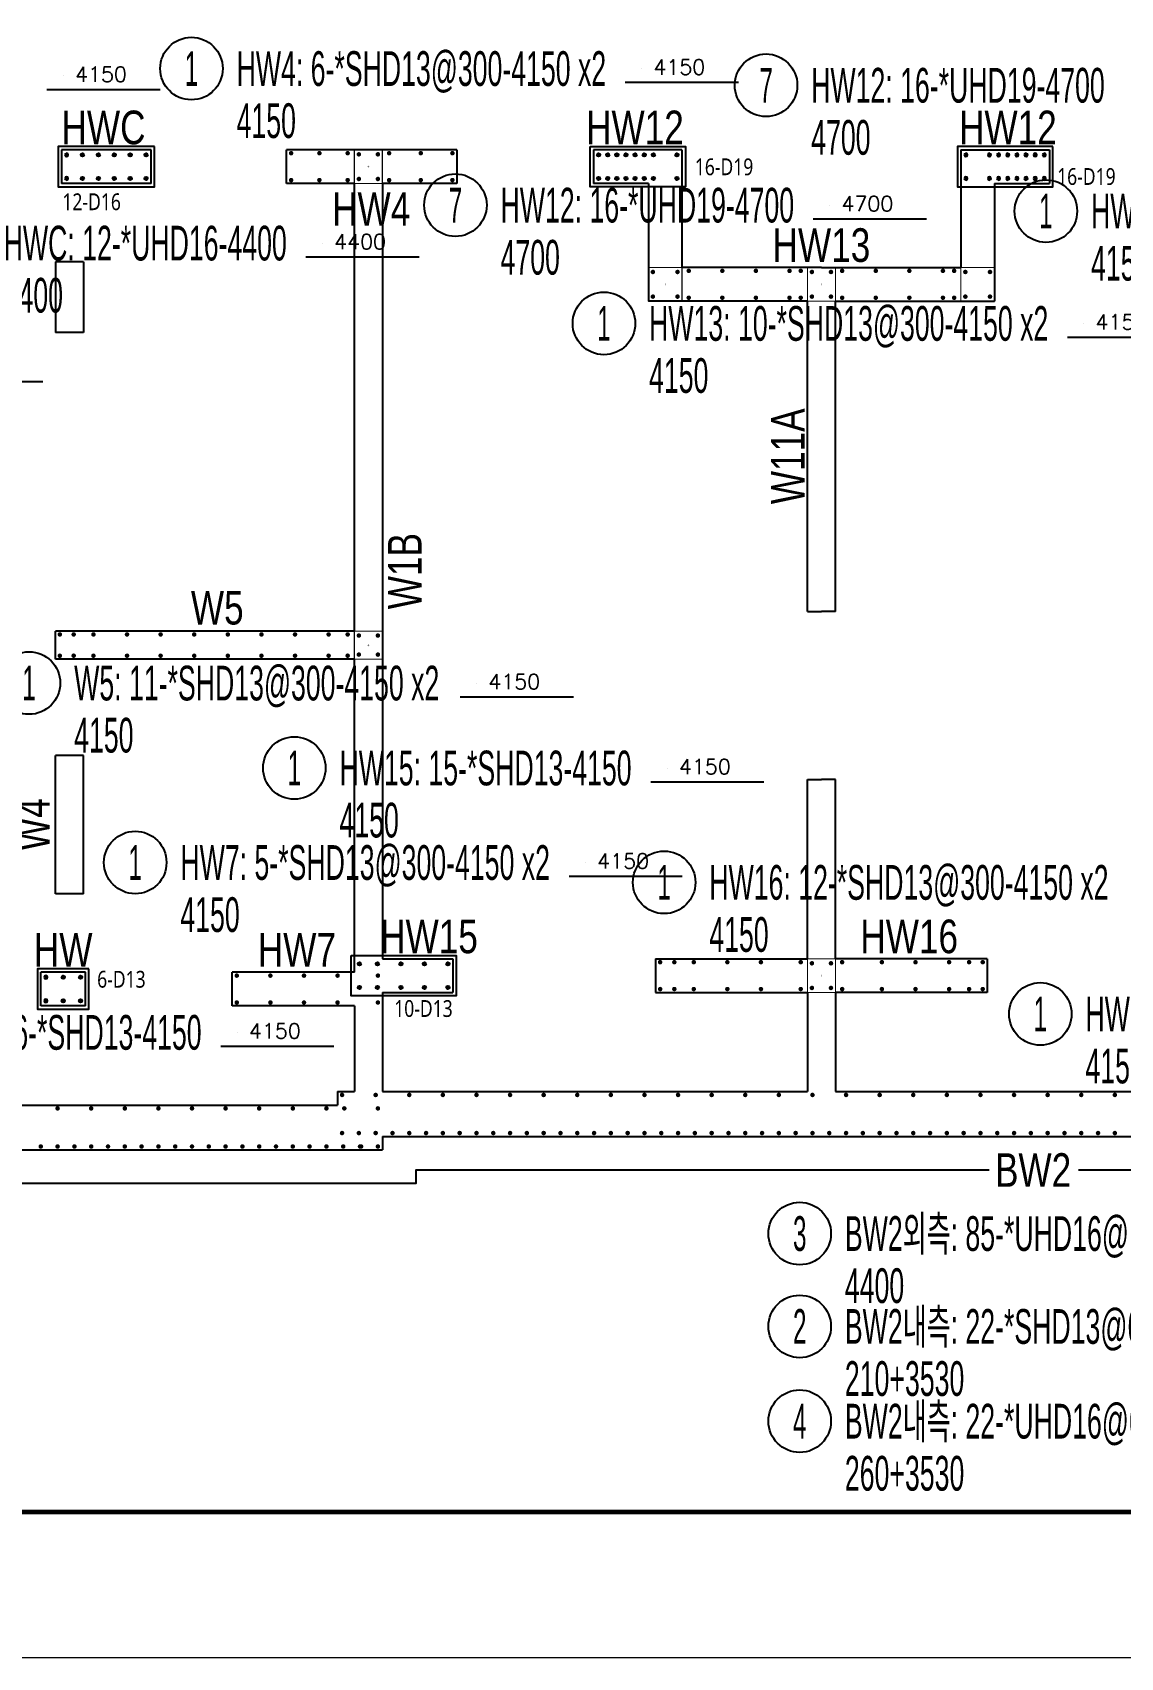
# Model space of a CAD drawing. Header units: millimetres. Extents: x 317501 to 2277231, y -321722 to 1186893.
# Drawn here: x 431813 to 441528, y -246808 to -232305 of the extents above; entities that cross this region are included whole.
import ezdxf
from ezdxf.enums import TextEntityAlignment as Align

# ---------------------------------------------------------------- set-up
doc = ezdxf.new("R2010")
doc.units = ezdxf.units.MM
doc.header["$LTSCALE"] = 57
for name, color, linetype in [('BARR', 1, 'Continuous'), ('DIM', 7, 'Continuous'), ('LEADER', 7, 'Continuous'), ('RP_TAG', 7, 'Continuous'), ('TEXT-배근', 3, 'Continuous'), ('XREBAR', 1, 'Continuous'), ('XTAG', 7, 'Continuous')]:
    doc.layers.add(name, color=color, linetype=linetype)
doc.layers.add('벽부호', color=3, linetype='Continuous', lineweight=0)
doc.styles.add('RPWK1', font='arial.ttf', dxfattribs={"bigfont": 'whgtxt.shx'})
doc.styles.add('RPWK2', font='romans.shx', dxfattribs={"bigfont": 'whgtxt.shx'})
doc.styles.add('돋음', font='Dotum.ttf')
doc.styles.add('맑은고딕', font='malgun.ttf')

# ---------------------------------------------------------------- blocks, each defined once
blk = doc.blocks.new('dhs_sheet2e')
at = {"color": 7}
blk.add_lwpolyline([(84000, 0), (84000, 59329.4), (0, 59329.4), (0, 0)], close=True, dxfattribs=at)
at = {"color": 30, "const_width": 64.9}
blk.add_lwpolyline([(81003.6, 57331.7), (2996.4, 57331.7), (2996.4, 1997.6), (81003.6, 1997.6)], close=True, dxfattribs=at)
blk = doc.blocks.new('ASGARAE')
at = {"color": 255, "xscale": 0.75, "yscale": 0.75, "zscale": 0.75}
blk.add_blockref('dhs_sheet2e', (0, -44497), dxfattribs=at)
blk = doc.blocks.new('BAR')
at = {"layer": 'BARR'}
h = blk.add_hatch(color=256, dxfattribs=at)
edge = h.paths.add_edge_path()
edge.add_arc((0, 0), 15, 0, 360)
blk.add_circle((0, 0), 15, dxfattribs=at)
blk = doc.blocks.new('XDFHSDHSTHS')
at = {"layer": 'DIM', "color": 5}
for p, q in [((-19170, -9900), (-19170, -10200)), ((-18370, -9900), (-19170, -9900)), ((-18370, -10200), (-18370, -9900)), ((-17160, -10200), (-17160, -9900)), ((-16405, -9900), (-17160, -9900)), ((-15640, -9900), (-16405, -9900)), ((-15640, -9900), (-15640, -10200)), ((-13630, -9900), (-14420, -9900)), ((-14420, -9900), (-14420, -10200)), ((-13630, -9900), (-13630, -10950)), ((-11140, -9900), (-10350, -9900)), ((-11140, -9900), (-11140, -10950)), ((-10350, -9900), (-10350, -10200)), ((-18370, -10200), (-19170, -10200)), ((-16555, -10200), (-17160, -10200)), ((-16555, -14195), (-16555, -10200)), ((-16305, -10200), (-16305, -17120)), ((-15640, -10200), (-16305, -10200)), ((-13930, -10200), (-14420, -10200)), ((-13930, -10200), (-13930, -11250)), ((-10840, -10200), (-10350, -10200)), ((-10840, -10200), (-10840, -11250)), ((-19225, -10900), (-19225, -11530)), ((-18975, -10900), (-19225, -10900)), ((-18975, -10900), (-18975, -11530)), ((-12385, -10950), (-13630, -10950)), ((-12385, -10950), (-11140, -10950)), ((-12510, -11250), (-13930, -11250)), ((-12510, -14020), (-12510, -11250)), ((-12260, -14020), (-12260, -11250)), ((-12260, -11250), (-10840, -11250)), ((-18975, -11530), (-19225, -11530)), ((-12510, -14020), (-12385, -14020)), ((-12260, -14020), (-12385, -14020)), ((-16555, -14195), (-19225, -14195)), ((-19225, -14445), (-19225, -14195)), ((-16555, -14445), (-19225, -14445)), ((-16555, -17240), (-16555, -14445)), ((-19225, -16540), (-19225, -15305)), ((-18975, -15305), (-19225, -15305)), ((-18975, -16540), (-18975, -15305)), ((-12510, -17120), (-12510, -15520)), ((-12510, -15520), (-12385, -15520)), ((-12260, -15520), (-12385, -15520)), ((-12260, -17120), (-12260, -15520)), ((-18975, -16540), (-19225, -16540)), ((-18955, -17240), (-19355, -17240)), ((-19355, -17540), (-19355, -17240)), ((-18955, -17540), (-18955, -17240)), ((-17645, -17540), (-17645, -17240)), ((-16555, -17240), (-17645, -17240)), ((-16305, -17120), (-15675, -17120)), ((-15675, -17120), (-15675, -17420)), ((-13865, -17120), (-12510, -17120)), ((-13865, -17120), (-13865, -17420)), ((-10905, -17120), (-12260, -17120)), ((-10905, -17120), (-10905, -17420)), ((-18955, -17540), (-19355, -17540)), ((-16555, -17540), (-17645, -17540)), ((-16555, -17540), (-16555, -18305)), ((-16305, -17420), (-16305, -18305)), ((-16305, -17420), (-15675, -17420)), ((-13865, -17420), (-12510, -17420)), ((-12510, -17420), (-12510, -18305)), ((-10905, -17420), (-12260, -17420)), ((-12260, -17420), (-12260, -18305)), ((-16705, -18305), (-16705, -18425)), ((-16705, -18305), (-16555, -18305)), ((-16305, -18305), (-12510, -18305)), ((-12260, -18305), (-8490, -18305)), ((-22320, -18425), (-16705, -18425)), ((-16305, -18705), (-16305, -18825)), ((-16305, -18705), (-4685, -18705)), ((-28845, -18825), (-16305, -18825))]:
    blk.add_line(p, q, dxfattribs=at)
blk = doc.blocks.new('*U1497', base_point=(440583.7154, -233899.4504))
at = {"layer": 'RP_TAG', "color": 0, "linetype": 'Continuous', "ltscale": 100}
blk.add_circle((440861.7154, -233899.4504), 279, dxfattribs=at)
at = {"layer": 'RP_TAG', "color": 0, "linetype": 'Continuous', "ltscale": 100, "style": 'RPWK1', "width": 0.5}
blk.add_text('1', height=310, dxfattribs=at).set_placement((440861.7154, -233899.4504), align=Align.MIDDLE_CENTER)
at = {"layer": 'RP_TAG', "color": 0, "linetype": 'Continuous', "ltscale": 100, "style": 'RPWK1', "width": 0.55}
for s, p in [('HW14: 6-*SHD13@300-4150 x2', (441264.7154, -233899.4504)), ('4150', (441264.7154, -234364.4504))]:
    blk.add_text(s, height=310, dxfattribs=at).set_placement(p, align=Align.MIDDLE_LEFT)
blk = doc.blocks.new('*U1503', base_point=(436637.4912, -234901.6183))
at = {"layer": 'RP_TAG', "color": 0, "linetype": 'Continuous', "ltscale": 100}
blk.add_circle((436915.4912, -234901.6183), 279, dxfattribs=at)
at = {"layer": 'RP_TAG', "color": 0, "linetype": 'Continuous', "ltscale": 100, "style": 'RPWK1', "width": 0.5}
blk.add_text('1', height=310, dxfattribs=at).set_placement((436915.4912, -234901.6183), align=Align.MIDDLE_CENTER)
at = {"layer": 'RP_TAG', "color": 0, "linetype": 'Continuous', "ltscale": 100, "style": 'RPWK1', "width": 0.55}
for s, p in [('HW13: 10-*SHD13@300-4150 x2', (437318.4912, -234901.6183)), ('4150', (437318.4912, -235366.6183))]:
    blk.add_text(s, height=310, dxfattribs=at).set_placement(p, align=Align.MIDDLE_LEFT)
blk = doc.blocks.new('*U1504', base_point=(432452.6617, -239712.8528))
at = {"layer": 'RP_TAG', "color": 0, "linetype": 'Continuous', "ltscale": 100}
blk.add_circle((432730.6617, -239712.8528), 279, dxfattribs=at)
at = {"layer": 'RP_TAG', "color": 0, "linetype": 'Continuous', "ltscale": 100, "style": 'RPWK1', "width": 0.5}
blk.add_text('1', height=310, dxfattribs=at).set_placement((432730.6617, -239712.8528), align=Align.MIDDLE_CENTER)
at = {"layer": 'RP_TAG', "color": 0, "linetype": 'Continuous', "ltscale": 100, "style": 'RPWK1', "width": 0.55}
for s, p in [('HW7: 5-*SHD13@300-4150 x2', (433133.6617, -239712.8528)), ('4150', (433133.6617, -240177.8528))]:
    blk.add_text(s, height=310, dxfattribs=at).set_placement(p, align=Align.MIDDLE_LEFT)
blk = doc.blocks.new('*U1505', base_point=(432954.6523, -232626.9776))
at = {"layer": 'RP_TAG', "color": 0, "linetype": 'Continuous', "ltscale": 100}
blk.add_circle((433232.6523, -232626.9776), 279, dxfattribs=at)
at = {"layer": 'RP_TAG', "color": 0, "linetype": 'Continuous', "ltscale": 100, "style": 'RPWK1', "width": 0.5}
blk.add_text('1', height=310, dxfattribs=at).set_placement((433232.6523, -232626.9776), align=Align.MIDDLE_CENTER)
at = {"layer": 'RP_TAG', "color": 0, "linetype": 'Continuous', "ltscale": 100, "style": 'RPWK1', "width": 0.55}
for s, p in [('HW4: 6-*SHD13@300-4150 x2', (433635.6523, -232626.9776)), ('4150', (433635.6523, -233091.9776))]:
    blk.add_text(s, height=310, dxfattribs=at).set_placement(p, align=Align.MIDDLE_LEFT)
blk = doc.blocks.new('*U1506', base_point=(433873.4755, -238869.4627))
at = {"layer": 'RP_TAG', "color": 0, "linetype": 'Continuous', "ltscale": 100}
blk.add_circle((434151.4755, -238869.4627), 279, dxfattribs=at)
at = {"layer": 'RP_TAG', "color": 0, "linetype": 'Continuous', "ltscale": 100, "style": 'RPWK1', "width": 0.5}
blk.add_text('1', height=310, dxfattribs=at).set_placement((434151.4755, -238869.4627), align=Align.MIDDLE_CENTER)
at = {"layer": 'RP_TAG', "color": 0, "linetype": 'Continuous', "ltscale": 100, "style": 'RPWK1', "width": 0.55}
for s, p in [('HW15: 15-*SHD13-4150', (434554.4755, -238869.4627)), ('4150', (434554.4755, -239334.4627))]:
    blk.add_text(s, height=310, dxfattribs=at).set_placement(p, align=Align.MIDDLE_LEFT)
blk = doc.blocks.new('*U1517', base_point=(430431.7729, -241228.8891))
at = {"layer": 'RP_TAG', "color": 0, "linetype": 'Continuous', "ltscale": 100}
blk.add_circle((430709.7729, -241228.8891), 279, dxfattribs=at)
at = {"layer": 'RP_TAG', "color": 0, "linetype": 'Continuous', "ltscale": 100, "style": 'RPWK1', "width": 0.5}
blk.add_text('1', height=310, dxfattribs=at).set_placement((430709.7729, -241228.8891), align=Align.MIDDLE_CENTER)
at = {"layer": 'RP_TAG', "color": 0, "linetype": 'Continuous', "ltscale": 100, "style": 'RPWK1', "width": 0.55}
for s, p in [('HW: 6-*SHD13-4150', (431112.7729, -241228.8891)), ('4150', (431112.7729, -241693.8891))]:
    blk.add_text(s, height=310, dxfattribs=at).set_placement(p, align=Align.MIDDLE_LEFT)
blk = doc.blocks.new('*U1524', base_point=(431504.5381, -238111.52))
at = {"layer": 'RP_TAG', "color": 0, "linetype": 'Continuous', "ltscale": 100}
blk.add_circle((431782.5381, -238111.52), 279, dxfattribs=at)
at = {"layer": 'RP_TAG', "color": 0, "linetype": 'Continuous', "ltscale": 100, "style": 'RPWK1', "width": 0.5}
blk.add_text('1', height=310, dxfattribs=at).set_placement((431782.5381, -238111.52), align=Align.MIDDLE_CENTER)
at = {"layer": 'RP_TAG', "color": 0, "linetype": 'Continuous', "ltscale": 100, "style": 'RPWK1', "width": 0.55}
for s, p in [('W5: 11-*SHD13@300-4150 x2', (432185.5381, -238111.52)), ('4150', (432185.5381, -238576.52))]:
    blk.add_text(s, height=310, dxfattribs=at).set_placement(p, align=Align.MIDDLE_LEFT)
blk = doc.blocks.new('*U1527', base_point=(437175.2762, -239890.2968))
at = {"layer": 'RP_TAG', "color": 0, "linetype": 'Continuous', "ltscale": 100}
blk.add_circle((437453.2762, -239890.2968), 279, dxfattribs=at)
at = {"layer": 'RP_TAG', "color": 0, "linetype": 'Continuous', "ltscale": 100, "style": 'RPWK1', "width": 0.55}
for s, p in [('HW16: 12-*SHD13@300-4150 x2', (437856.2762, -239890.2968)), ('4150', (437856.2762, -240355.2968))]:
    blk.add_text(s, height=310, dxfattribs=at).set_placement(p, align=Align.MIDDLE_LEFT)
at = {"layer": 'RP_TAG', "color": 0, "linetype": 'Continuous', "ltscale": 100, "style": 'RPWK1', "width": 0.5}
blk.add_text('1', height=310, dxfattribs=at).set_placement((437453.2762, -239890.2968), align=Align.MIDDLE_CENTER)
blk = doc.blocks.new('*U1528', base_point=(440533.811, -241064.212))
at = {"layer": 'RP_TAG', "color": 0, "linetype": 'Continuous', "ltscale": 100}
blk.add_circle((440811.811, -241064.212), 279, dxfattribs=at)
at = {"layer": 'RP_TAG', "color": 0, "linetype": 'Continuous', "ltscale": 100, "style": 'RPWK1', "width": 0.55}
for s, p in [('HW17: 8-*SHD13@300-4150 x2', (441214.811, -241064.212)), ('4150', (441214.811, -241529.212))]:
    blk.add_text(s, height=310, dxfattribs=at).set_placement(p, align=Align.MIDDLE_LEFT)
at = {"layer": 'RP_TAG', "color": 0, "linetype": 'Continuous', "ltscale": 100, "style": 'RPWK1', "width": 0.5}
blk.add_text('1', height=310, dxfattribs=at).set_placement((440811.811, -241064.212), align=Align.MIDDLE_CENTER)
blk = doc.blocks.new('*U1545', base_point=(430874.9419, -234185.0092))
at = {"layer": 'RP_TAG', "color": 0, "linetype": 'Continuous', "ltscale": 100}
blk.add_circle((431152.9419, -234185.0092), 279, dxfattribs=at)
at = {"layer": 'RP_TAG', "color": 0, "linetype": 'Continuous', "ltscale": 100, "style": 'RPWK1', "width": 0.5}
blk.add_text('3', height=310, dxfattribs=at).set_placement((431152.9419, -234185.0092), align=Align.MIDDLE_CENTER)
at = {"layer": 'RP_TAG', "color": 0, "linetype": 'Continuous', "ltscale": 100, "style": 'RPWK1', "width": 0.55}
for s, p in [('HWC: 12-*UHD16-4400', (431555.9419, -234185.0092)), ('4400', (431555.9419, -234650.0092))]:
    blk.add_text(s, height=310, dxfattribs=at).set_placement(p, align=Align.MIDDLE_LEFT)
blk = doc.blocks.new('*U1556', base_point=(438385.8432, -243024.473))
at = {"layer": 'RP_TAG', "color": 0, "linetype": 'Continuous', "ltscale": 100}
blk.add_circle((438663.8432, -243024.473), 279, dxfattribs=at)
at = {"layer": 'RP_TAG', "color": 0, "linetype": 'Continuous', "ltscale": 100, "style": 'RPWK1', "width": 0.5}
blk.add_text('3', height=310, dxfattribs=at).set_placement((438663.8432, -243024.473), align=Align.MIDDLE_CENTER)
at = {"layer": 'RP_TAG', "color": 0, "linetype": 'Continuous', "ltscale": 100, "style": 'RPWK1', "width": 0.55}
for s, p in [('BW2외측: 85-*UHD16@150-4400', (439066.8432, -243024.473)), ('4400', (439066.8432, -243489.473))]:
    blk.add_text(s, height=310, dxfattribs=at).set_placement(p, align=Align.MIDDLE_LEFT)
blk = doc.blocks.new('*U1561', base_point=(438085.0502, -232776.0624))
at = {"layer": 'RP_TAG', "color": 0, "linetype": 'Continuous', "ltscale": 100}
blk.add_circle((438363.0502, -232776.0624), 279, dxfattribs=at)
at = {"layer": 'RP_TAG', "color": 0, "linetype": 'Continuous', "ltscale": 100, "style": 'RPWK1', "width": 0.5}
blk.add_text('7', height=310, dxfattribs=at).set_placement((438363.0502, -232776.0624), align=Align.MIDDLE_CENTER)
at = {"layer": 'RP_TAG', "color": 0, "linetype": 'Continuous', "ltscale": 100, "style": 'RPWK1', "width": 0.55}
for s, p in [('HW12: 16-*UHD19-4700', (438766.0502, -232776.0624)), ('4700', (438766.0502, -233241.0624))]:
    blk.add_text(s, height=310, dxfattribs=at).set_placement(p, align=Align.MIDDLE_LEFT)
blk = doc.blocks.new('*U1562', base_point=(435311.4946, -233846.1578))
at = {"layer": 'RP_TAG', "color": 0, "linetype": 'Continuous', "ltscale": 100}
blk.add_circle((435589.4946, -233846.1578), 279, dxfattribs=at)
at = {"layer": 'RP_TAG', "color": 0, "linetype": 'Continuous', "ltscale": 100, "style": 'RPWK1', "width": 0.5}
blk.add_text('7', height=310, dxfattribs=at).set_placement((435589.4946, -233846.1578), align=Align.MIDDLE_CENTER)
at = {"layer": 'RP_TAG', "color": 0, "linetype": 'Continuous', "ltscale": 100, "style": 'RPWK1', "width": 0.55}
for s, p in [('HW12: 16-*UHD19-4700', (435992.4946, -233846.1578)), ('4700', (435992.4946, -234311.1578))]:
    blk.add_text(s, height=310, dxfattribs=at).set_placement(p, align=Align.MIDDLE_LEFT)
blk = doc.blocks.new('*U1570', base_point=(438385.8432, -244698.9502))
at = {"layer": 'RP_TAG', "color": 0, "linetype": 'Continuous', "ltscale": 100}
blk.add_circle((438663.8432, -244698.9502), 279, dxfattribs=at)
at = {"layer": 'RP_TAG', "color": 0, "linetype": 'Continuous', "ltscale": 100, "style": 'RPWK1', "width": 0.55}
for s, p in [('BW2내측: 22-*UHD16@600-3790', (439066.8432, -244698.9502)), ('260+3530', (439066.8432, -245163.9502))]:
    blk.add_text(s, height=310, dxfattribs=at).set_placement(p, align=Align.MIDDLE_LEFT)
at = {"layer": 'RP_TAG', "color": 0, "linetype": 'Continuous', "ltscale": 100, "style": 'RPWK1', "width": 0.5}
blk.add_text('4', height=310, dxfattribs=at).set_placement((438663.8432, -244698.9502), align=Align.MIDDLE_CENTER)
blk = doc.blocks.new('*U1577', base_point=(438385.8432, -243853.6474))
at = {"layer": 'RP_TAG', "color": 0, "linetype": 'Continuous', "ltscale": 100}
blk.add_circle((438663.8432, -243853.6474), 279, dxfattribs=at)
at = {"layer": 'RP_TAG', "color": 0, "linetype": 'Continuous', "ltscale": 100, "style": 'RPWK1', "width": 0.5}
blk.add_text('2', height=310, dxfattribs=at).set_placement((438663.8432, -243853.6474), align=Align.MIDDLE_CENTER)
at = {"layer": 'RP_TAG', "color": 0, "linetype": 'Continuous', "ltscale": 100, "style": 'RPWK1', "width": 0.55}
for s, p in [('BW2내측: 22-*SHD13@600-3740', (439066.8432, -243853.6474)), ('210+3530', (439066.8432, -244318.6474))]:
    blk.add_text(s, height=310, dxfattribs=at).set_placement(p, align=Align.MIDDLE_LEFT)
blk = doc.blocks.new('*U1585', base_point=(434812.4087, -237772.4855, 17.1678))
at = {"layer": 'RP_TAG', "color": 0, "ltscale": 100, "style": 'RPWK1'}
blk.add_text('+', height=26, dxfattribs=at).set_placement((434812.4087, -237772.4855, 34.3356), align=Align.MIDDLE_CENTER)
blk = doc.blocks.new('*U1586', base_point=(434812.4087, -233502.4855, 17.1678))
at = {"layer": 'RP_TAG', "color": 0, "ltscale": 100, "style": 'RPWK1'}
blk.add_text('+', height=26, dxfattribs=at).set_placement((434812.4087, -233502.4855, 34.3356), align=Align.MIDDLE_CENTER)
blk = doc.blocks.new('*U1587', base_point=(438857.4524, -234552.5099, 17.1678))
at = {"layer": 'RP_TAG', "color": 0, "ltscale": 100, "style": 'RPWK1'}
blk.add_text('+', height=26, dxfattribs=at).set_placement((438857.4524, -234552.5099, 34.3356), align=Align.MIDDLE_CENTER)
blk = doc.blocks.new('*U1588', base_point=(440252.4524, -234552.5099, 17.1678))
at = {"layer": 'RP_TAG', "color": 0, "ltscale": 100, "style": 'RPWK1'}
blk.add_text('+', height=26, dxfattribs=at).set_placement((440252.4524, -234552.5099, 34.3356), align=Align.MIDDLE_CENTER)
blk = doc.blocks.new('*U1589', base_point=(437462.4524, -234552.5099, 17.1678))
at = {"layer": 'RP_TAG', "color": 0, "ltscale": 100, "style": 'RPWK1'}
blk.add_text('+', height=26, dxfattribs=at).set_placement((437462.4524, -234552.5099, 34.3356), align=Align.MIDDLE_CENTER)
blk = doc.blocks.new('*U1595', base_point=(438857.4087, -240722.4855, 17.1678))
at = {"layer": 'RP_TAG', "color": 0, "ltscale": 100, "style": 'RPWK1'}
blk.add_text('+', height=26, dxfattribs=at).set_placement((438857.4087, -240722.4855, 34.3356), align=Align.MIDDLE_CENTER)

msp = doc.modelspace()

# ---------------------------------------------------------------- linework, layer by layer
at = {"color": 11, "linetype": 'Continuous', "ltscale": 4.34359e-311, "const_width": 10}
for points in [[(434687.4, -233652.5), (434937.4, -233652.5), (434937.4, -233352.5), (434687.4, -233352.5), (434687.4, -233652.5)], [(437312.5, -234702.5), (437612.5, -234702.5), (437612.5, -234402.5), (437312.5, -234402.5), (437312.5, -234702.5)], [(438732.5, -234702.5), (438982.5, -234702.5), (438982.5, -234402.5), (438732.5, -234402.5), (438732.5, -234702.5)], [(440102.5, -234702.5), (440402.5, -234702.5), (440402.5, -234402.5), (440102.5, -234402.5), (440102.5, -234702.5)], [(434687.4, -237897.5), (434937.4, -237897.5), (434937.4, -237647.5), (434687.4, -237647.5), (434687.4, -237897.5)], [(438732.4, -240872.5), (438982.4, -240872.5), (438982.4, -240572.5), (438732.4, -240572.5), (438732.4, -240872.5)]]:
    msp.add_lwpolyline(points, close=True, dxfattribs=at)
at = {"layer": 'LEADER'}
for points in [[(432902.4, -233322.5), (432042.4, -233322.5), (432042.4, -233682.5), (432902.4, -233682.5)], [(436792.4, -233322.5), (437642.4, -233322.5), (437642.4, -233682.5), (436792.4, -233682.5)], [(440922.4, -233322.5), (440072.4, -233322.5), (440072.4, -233682.5), (440922.4, -233682.5)], [(434657.4, -240542.5), (435597.4, -240542.5), (435597.4, -240902.5), (434657.4, -240902.5)], [(432317.4, -240662.5), (431857.4, -240662.5), (431857.4, -241022.5), (432317.4, -241022.5)]]:
    msp.add_lwpolyline(points, close=True, dxfattribs=at)
for points in [[(446557.4, -242157.5), (446257.4, -242457.5), (441151.8, -242457.5)], [(440353.9, -242457.5), (435237.4, -242457.5), (435237.4, -242577.5), (428577.2, -242577.5)]]:
    msp.add_lwpolyline(points, dxfattribs=at)
at = {"layer": 'RP_TAG', "color": 250, "linetype": 'Continuous', "ltscale": 100}
for p, q in [((432087.8, -232690.7), (432087.8, -232690.7)), ((437251.3, -232627), (437251.3, -232627)), ((438930.5, -233846.2), (438930.5, -233846.2)), ((434401, -234185), (434401, -234185)), ((441199.1, -234901.6), (441199.1, -234901.6)), ((435777.8, -238111.5), (435777.8, -238111.5)), ((437479.3, -238869.5), (437479.3, -238869.5)), ((436749.3, -239712.9), (436749.3, -239712.9)), ((433640.2, -241228.9), (433640.2, -241228.9))]:
    msp.add_line(p, q, dxfattribs=at)
at = {"layer": 'RP_TAG', "color": 1, "linetype": 'Continuous', "ltscale": 100}
for points in [[(437105.6, -232749.6), (438115.9, -232749.6)], [(431942.1, -232813.3), (432952.3, -232813.3)], [(438784.8, -233968.7), (439795, -233968.7)], [(434255.3, -234307.6), (435265.6, -234307.6)], [(441053.4, -235024.2), (442063.7, -235024.2)], [(430896, -235419.3), (431906.3, -235419.3)], [(435632.1, -238234.1), (436642.4, -238234.1)], [(437333.6, -238992), (438343.9, -238992)], [(436603.6, -239835.4), (437613.9, -239835.4)], [(433494.5, -241351.5), (434504.8, -241351.5)]]:
    msp.add_lwpolyline(points, dxfattribs=at)
at = {"layer": 'XREBAR', "color": 11, "linetype": 'Continuous', "ltscale": 2.33129e-317, "const_width": 20}
for points in [[(434112.4, -233382.5, -1), (434132.4, -233382.5, -1), (434112.4, -233382.5)], [(434364.9, -233382.5, -1), (434384.9, -233382.5, -1), (434364.9, -233382.5)], [(434617.4, -233382.5, -1), (434637.4, -233382.5, -1), (434617.4, -233382.5)], [(434987.4, -233382.5, -1), (435007.4, -233382.5, -1), (434987.4, -233382.5)], [(435269.9, -233382.5, -1), (435289.9, -233382.5, -1), (435269.9, -233382.5)], [(435552.4, -233382.5, -1), (435572.4, -233382.5, -1), (435552.4, -233382.5)], [(434112.4, -233622.5, -1), (434132.4, -233622.5, -1), (434112.4, -233622.5)], [(434364.9, -233622.5, -1), (434384.9, -233622.5, -1), (434364.9, -233622.5)], [(434617.4, -233622.5, -1), (434637.4, -233622.5, -1), (434617.4, -233622.5)], [(434987.4, -233622.5, -1), (435007.4, -233622.5, -1), (434987.4, -233622.5)], [(435269.9, -233622.5, -1), (435289.9, -233622.5, -1), (435269.9, -233622.5)], [(435552.4, -233622.5, -1), (435572.4, -233622.5, -1), (435552.4, -233622.5)], [(437662.5, -234432.5, -1), (437682.5, -234432.5, -1), (437662.5, -234432.5)], [(437962.5, -234432.5, -1), (437982.5, -234432.5, -1), (437962.5, -234432.5)], [(438262.5, -234432.5, -1), (438282.5, -234432.5, -1), (438262.5, -234432.5)], [(438562.5, -234432.5, -1), (438582.5, -234432.5, -1), (438562.5, -234432.5)], [(438662.5, -234432.5, -1), (438682.5, -234432.5, -1), (438662.5, -234432.5)], [(439032.5, -234432.5, -1), (439052.5, -234432.5, -1), (439032.5, -234432.5)], [(439332.5, -234432.5, -1), (439352.5, -234432.5, -1), (439332.5, -234432.5)], [(439632.5, -234432.5, -1), (439652.5, -234432.5, -1), (439632.5, -234432.5)], [(439932.5, -234432.5, -1), (439952.5, -234432.5, -1), (439932.5, -234432.5)], [(440032.5, -234432.5, -1), (440052.5, -234432.5, -1), (440032.5, -234432.5)], [(437662.5, -234672.5, -1), (437682.5, -234672.5, -1), (437662.5, -234672.5)], [(437962.5, -234672.5, -1), (437982.5, -234672.5, -1), (437962.5, -234672.5)], [(438262.5, -234672.5, -1), (438282.5, -234672.5, -1), (438262.5, -234672.5)], [(438562.5, -234672.5, -1), (438582.5, -234672.5, -1), (438562.5, -234672.5)], [(438662.5, -234672.5, -1), (438682.5, -234672.5, -1), (438662.5, -234672.5)], [(439032.5, -234672.5, -1), (439052.5, -234672.5, -1), (439032.5, -234672.5)], [(439332.5, -234672.5, -1), (439352.5, -234672.5, -1), (439332.5, -234672.5)], [(439632.5, -234672.5, -1), (439652.5, -234672.5, -1), (439632.5, -234672.5)], [(439932.5, -234672.5, -1), (439952.5, -234672.5, -1), (439932.5, -234672.5)], [(440032.5, -234672.5, -1), (440052.5, -234672.5, -1), (440032.5, -234672.5)], [(432047.4, -237677.5, -1), (432067.4, -237677.5, -1), (432047.4, -237677.5)], [(432171, -237677.5, -1), (432191, -237677.5, -1), (432171, -237677.5)], [(432347.4, -237677.5, -1), (432367.4, -237677.5, -1), (432347.4, -237677.5)], [(432647.4, -237677.5, -1), (432667.4, -237677.5, -1), (432647.4, -237677.5)], [(432947.4, -237677.5, -1), (432967.4, -237677.5, -1), (432947.4, -237677.5)], [(433247.4, -237677.5, -1), (433267.4, -237677.5, -1), (433247.4, -237677.5)], [(433547.4, -237677.5, -1), (433567.4, -237677.5, -1), (433547.4, -237677.5)], [(433847.4, -237677.5, -1), (433867.4, -237677.5, -1), (433847.4, -237677.5)], [(434147.4, -237677.5, -1), (434167.4, -237677.5, -1), (434147.4, -237677.5)], [(434447.4, -237677.5, -1), (434467.4, -237677.5, -1), (434447.4, -237677.5)], [(434617.4, -237677.5, -1), (434637.4, -237677.5, -1), (434617.4, -237677.5)], [(432047.4, -237867.5, -1), (432067.4, -237867.5, -1), (432047.4, -237867.5)], [(432171, -237867.5, -1), (432191, -237867.5, -1), (432171, -237867.5)], [(432347.4, -237867.5, -1), (432367.4, -237867.5, -1), (432347.4, -237867.5)], [(432647.4, -237867.5, -1), (432667.4, -237867.5, -1), (432647.4, -237867.5)], [(432947.4, -237867.5, -1), (432967.4, -237867.5, -1), (432947.4, -237867.5)], [(433247.4, -237867.5, -1), (433267.4, -237867.5, -1), (433247.4, -237867.5)], [(433547.4, -237867.5, -1), (433567.4, -237867.5, -1), (433547.4, -237867.5)], [(433847.4, -237867.5, -1), (433867.4, -237867.5, -1), (433847.4, -237867.5)], [(434147.4, -237867.5, -1), (434167.4, -237867.5, -1), (434147.4, -237867.5)], [(434447.4, -237867.5, -1), (434467.4, -237867.5, -1), (434447.4, -237867.5)], [(434617.4, -237867.5, -1), (434637.4, -237867.5, -1), (434617.4, -237867.5)], [(437407.4, -240602.5, -1), (437427.4, -240602.5, -1), (437407.4, -240602.5)], [(437534.1, -240602.5, -1), (437554.1, -240602.5, -1), (437534.1, -240602.5)], [(437707.4, -240602.5, -1), (437727.4, -240602.5, -1), (437707.4, -240602.5)], [(438007.4, -240602.5, -1), (438027.4, -240602.5, -1), (438007.4, -240602.5)], [(438307.4, -240602.5, -1), (438327.4, -240602.5, -1), (438307.4, -240602.5)], [(438662.4, -240602.5, -1), (438682.4, -240602.5, -1), (438662.4, -240602.5)], [(439032.4, -240602.5, -1), (439052.4, -240602.5, -1), (439032.4, -240602.5)], [(439387.4, -240602.5, -1), (439407.4, -240602.5, -1), (439387.4, -240602.5)], [(439687.4, -240602.5, -1), (439707.4, -240602.5, -1), (439687.4, -240602.5)], [(439987.4, -240602.5, -1), (440007.4, -240602.5, -1), (439987.4, -240602.5)], [(440165.7, -240602.5, -1), (440185.7, -240602.5, -1), (440165.7, -240602.5)], [(440287.4, -240602.5, -1), (440307.4, -240602.5, -1), (440287.4, -240602.5)], [(433627.4, -240722.5, -1), (433647.4, -240722.5, -1), (433627.4, -240722.5)], [(433927.4, -240722.5, -1), (433947.4, -240722.5, -1), (433927.4, -240722.5)], [(434227.4, -240722.5, -1), (434247.4, -240722.5, -1), (434227.4, -240722.5)], [(434527.4, -240722.5, -1), (434547.4, -240722.5, -1), (434527.4, -240722.5)], [(434887.4, -240722.5, -1), (434907.4, -240722.5, -1), (434887.4, -240722.5)], [(437407.4, -240842.5, -1), (437427.4, -240842.5, -1), (437407.4, -240842.5)], [(437534.1, -240842.5, -1), (437554.1, -240842.5, -1), (437534.1, -240842.5)], [(437707.4, -240842.5, -1), (437727.4, -240842.5, -1), (437707.4, -240842.5)], [(438007.4, -240842.5, -1), (438027.4, -240842.5, -1), (438007.4, -240842.5)], [(438307.4, -240842.5, -1), (438327.4, -240842.5, -1), (438307.4, -240842.5)], [(438662.4, -240842.5, -1), (438682.4, -240842.5, -1), (438662.4, -240842.5)], [(439032.4, -240842.5, -1), (439052.4, -240842.5, -1), (439032.4, -240842.5)], [(439387.4, -240842.5, -1), (439407.4, -240842.5, -1), (439387.4, -240842.5)], [(439687.4, -240842.5, -1), (439707.4, -240842.5, -1), (439687.4, -240842.5)], [(439987.4, -240842.5, -1), (440007.4, -240842.5, -1), (439987.4, -240842.5)], [(440165.7, -240842.5, -1), (440185.7, -240842.5, -1), (440165.7, -240842.5)], [(440287.4, -240842.5, -1), (440307.4, -240842.5, -1), (440287.4, -240842.5)], [(433627.4, -240962.5, -1), (433647.4, -240962.5, -1), (433627.4, -240962.5)], [(433927.4, -240962.5, -1), (433947.4, -240962.5, -1), (433927.4, -240962.5)], [(434227.4, -240962.5, -1), (434247.4, -240962.5, -1), (434227.4, -240962.5)], [(434527.4, -240962.5, -1), (434547.4, -240962.5, -1), (434527.4, -240962.5)], [(434887.4, -240962.5, -1), (434907.4, -240962.5, -1), (434887.4, -240962.5)], [(432027.5, -241907.5, -1), (432047.5, -241907.5, -1), (432027.5, -241907.5)], [(432627.5, -241907.5, -1), (432647.5, -241907.5, -1), (432627.5, -241907.5)], [(433227.5, -241907.5, -1), (433247.5, -241907.5, -1), (433227.5, -241907.5)], [(433827.5, -241907.5, -1), (433847.5, -241907.5, -1), (433827.5, -241907.5)], [(434427.5, -241907.5, -1), (434447.5, -241907.5, -1), (434427.5, -241907.5)], [(434567.4, -241787.5, -1), (434587.4, -241787.5, -1), (434567.4, -241787.5)], [(434887.4, -241907.5, -1), (434907.4, -241907.5, -1), (434887.4, -241907.5)], [(435167.4, -241787.5, -1), (435187.4, -241787.5, -1), (435167.4, -241787.5)], [(435767.4, -241787.5, -1), (435787.4, -241787.5, -1), (435767.4, -241787.5)], [(436367.4, -241787.5, -1), (436387.4, -241787.5, -1), (436367.4, -241787.5)], [(436967.4, -241787.5, -1), (436987.4, -241787.5, -1), (436967.4, -241787.5)], [(437567.4, -241787.5, -1), (437587.4, -241787.5, -1), (437567.4, -241787.5)], [(438167.4, -241787.5, -1), (438187.4, -241787.5, -1), (438167.4, -241787.5)], [(438767.4, -241787.5, -1), (438787.4, -241787.5, -1), (438767.4, -241787.5)], [(439367.4, -241787.5, -1), (439387.4, -241787.5, -1), (439367.4, -241787.5)], [(439967.4, -241787.5, -1), (439987.4, -241787.5, -1), (439967.4, -241787.5)], [(440567.4, -241787.5, -1), (440587.4, -241787.5, -1), (440567.4, -241787.5)], [(441167.4, -241787.5, -1), (441187.4, -241787.5, -1), (441167.4, -241787.5)]]:
    msp.add_lwpolyline(points, format="xyb", dxfattribs=at)
at = {"layer": 'XREBAR', "color": 11, "linetype": 'Continuous', "const_width": 20}
for points in [[(434717.4, -233392.5, -1), (434737.4, -233392.5, -1), (434717.4, -233392.5)], [(434887.4, -233392.5, -1), (434907.4, -233392.5, -1), (434887.4, -233392.5)], [(434717.4, -233612.5, -1), (434737.4, -233612.5, -1), (434717.4, -233612.5)], [(434887.4, -233612.5, -1), (434907.4, -233612.5, -1), (434887.4, -233612.5)], [(437342.5, -234442.5, -1), (437362.5, -234442.5, -1), (437342.5, -234442.5)], [(437562.5, -234442.5, -1), (437582.5, -234442.5, -1), (437562.5, -234442.5)], [(438762.5, -234442.5, -1), (438782.5, -234442.5, -1), (438762.5, -234442.5)], [(438932.5, -234442.5, -1), (438952.5, -234442.5, -1), (438932.5, -234442.5)], [(440132.5, -234442.5, -1), (440152.5, -234442.5, -1), (440132.5, -234442.5)], [(440352.5, -234442.5, -1), (440372.5, -234442.5, -1), (440352.5, -234442.5)], [(437342.5, -234662.5, -1), (437362.5, -234662.5, -1), (437342.5, -234662.5)], [(437562.5, -234662.5, -1), (437582.5, -234662.5, -1), (437562.5, -234662.5)], [(438762.5, -234662.5, -1), (438782.5, -234662.5, -1), (438762.5, -234662.5)], [(438932.5, -234662.5, -1), (438952.5, -234662.5, -1), (438932.5, -234662.5)], [(440132.5, -234662.5, -1), (440152.5, -234662.5, -1), (440132.5, -234662.5)], [(440352.5, -234662.5, -1), (440372.5, -234662.5, -1), (440352.5, -234662.5)], [(438762.4, -240612.5, -1), (438782.4, -240612.5, -1), (438762.4, -240612.5)], [(438932.4, -240612.5, -1), (438952.4, -240612.5, -1), (438932.4, -240612.5)], [(438762.4, -240832.5, -1), (438782.4, -240832.5, -1), (438762.4, -240832.5)], [(438932.4, -240832.5, -1), (438952.4, -240832.5, -1), (438932.4, -240832.5)]]:
    msp.add_lwpolyline(points, format="xyb", dxfattribs=at).dxf.unprotected_set("ltscale", 0)
at = {"layer": 'XREBAR', "color": 11, "linetype": 'Continuous', "ltscale": 4.3436e-311, "const_width": 20}
for points in [[(434717.4, -237687.5, -1), (434737.4, -237687.5, -1), (434717.4, -237687.5)], [(434887.4, -237687.5, -1), (434907.4, -237687.5, -1), (434887.4, -237687.5)], [(434717.4, -237857.5, -1), (434737.4, -237857.5, -1), (434717.4, -237857.5)], [(434887.4, -237857.5, -1), (434907.4, -237857.5, -1), (434887.4, -237857.5)]]:
    msp.add_lwpolyline(points, format="xyb", dxfattribs=at)
at = {"layer": 'XREBAR', "color": 171, "linetype": 'Continuous', "ltscale": 2.33129e-317, "const_width": 20}
for points in [[(432327.5, -241907.5, -1), (432347.5, -241907.5, -1), (432327.5, -241907.5)], [(432927.5, -241907.5, -1), (432947.5, -241907.5, -1), (432927.5, -241907.5)], [(433527.5, -241907.5, -1), (433547.5, -241907.5, -1), (433527.5, -241907.5)], [(434127.5, -241907.5, -1), (434147.5, -241907.5, -1), (434127.5, -241907.5)], [(434587.4, -241907.5, -1), (434607.4, -241907.5, -1), (434587.4, -241907.5)], [(434867.4, -241787.5, -1), (434887.4, -241787.5, -1), (434867.4, -241787.5)], [(435467.4, -241787.5, -1), (435487.4, -241787.5, -1), (435467.4, -241787.5)], [(436067.4, -241787.5, -1), (436087.4, -241787.5, -1), (436067.4, -241787.5)], [(436667.4, -241787.5, -1), (436687.4, -241787.5, -1), (436667.4, -241787.5)], [(437267.4, -241787.5, -1), (437287.4, -241787.5, -1), (437267.4, -241787.5)], [(437867.4, -241787.5, -1), (437887.4, -241787.5, -1), (437867.4, -241787.5)], [(438467.4, -241787.5, -1), (438487.4, -241787.5, -1), (438467.4, -241787.5)], [(439067.4, -241787.5, -1), (439087.4, -241787.5, -1), (439067.4, -241787.5)], [(439667.4, -241787.5, -1), (439687.4, -241787.5, -1), (439667.4, -241787.5)], [(440267.4, -241787.5, -1), (440287.4, -241787.5, -1), (440267.4, -241787.5)], [(440867.4, -241787.5, -1), (440887.4, -241787.5, -1), (440867.4, -241787.5)], [(441467.4, -241787.5, -1), (441487.4, -241787.5, -1), (441467.4, -241787.5)], [(434567.4, -242127.5, -1), (434587.4, -242127.5, -1), (434567.4, -242127.5)], [(434717.4, -242127.5, -1), (434737.4, -242127.5, -1), (434717.4, -242127.5)], [(434867.4, -242127.5, -1), (434887.4, -242127.5, -1), (434867.4, -242127.5)], [(435017.4, -242127.5, -1), (435037.4, -242127.5, -1), (435017.4, -242127.5)], [(435167.4, -242127.5, -1), (435187.4, -242127.5, -1), (435167.4, -242127.5)], [(435317.4, -242127.5, -1), (435337.4, -242127.5, -1), (435317.4, -242127.5)], [(435467.4, -242127.5, -1), (435487.4, -242127.5, -1), (435467.4, -242127.5)], [(435617.4, -242127.5, -1), (435637.4, -242127.5, -1), (435617.4, -242127.5)], [(435767.4, -242127.5, -1), (435787.4, -242127.5, -1), (435767.4, -242127.5)], [(435917.4, -242127.5, -1), (435937.4, -242127.5, -1), (435917.4, -242127.5)], [(436067.4, -242127.5, -1), (436087.4, -242127.5, -1), (436067.4, -242127.5)], [(436217.4, -242127.5, -1), (436237.4, -242127.5, -1), (436217.4, -242127.5)], [(436367.4, -242127.5, -1), (436387.4, -242127.5, -1), (436367.4, -242127.5)], [(436517.4, -242127.5, -1), (436537.4, -242127.5, -1), (436517.4, -242127.5)], [(436667.4, -242127.5, -1), (436687.4, -242127.5, -1), (436667.4, -242127.5)], [(436817.4, -242127.5, -1), (436837.4, -242127.5, -1), (436817.4, -242127.5)], [(436967.4, -242127.5, -1), (436987.4, -242127.5, -1), (436967.4, -242127.5)], [(437117.4, -242127.5, -1), (437137.4, -242127.5, -1), (437117.4, -242127.5)], [(437267.4, -242127.5, -1), (437287.4, -242127.5, -1), (437267.4, -242127.5)], [(437417.4, -242127.5, -1), (437437.4, -242127.5, -1), (437417.4, -242127.5)], [(437567.4, -242127.5, -1), (437587.4, -242127.5, -1), (437567.4, -242127.5)], [(437717.4, -242127.5, -1), (437737.4, -242127.5, -1), (437717.4, -242127.5)], [(437867.4, -242127.5, -1), (437887.4, -242127.5, -1), (437867.4, -242127.5)], [(438017.4, -242127.5, -1), (438037.4, -242127.5, -1), (438017.4, -242127.5)], [(438167.4, -242127.5, -1), (438187.4, -242127.5, -1), (438167.4, -242127.5)], [(438317.4, -242127.5, -1), (438337.4, -242127.5, -1), (438317.4, -242127.5)], [(438467.4, -242127.5, -1), (438487.4, -242127.5, -1), (438467.4, -242127.5)], [(438617.4, -242127.5, -1), (438637.4, -242127.5, -1), (438617.4, -242127.5)], [(438767.4, -242127.5, -1), (438787.4, -242127.5, -1), (438767.4, -242127.5)], [(438917.4, -242127.5, -1), (438937.4, -242127.5, -1), (438917.4, -242127.5)], [(439067.4, -242127.5, -1), (439087.4, -242127.5, -1), (439067.4, -242127.5)], [(439217.4, -242127.5, -1), (439237.4, -242127.5, -1), (439217.4, -242127.5)], [(439367.4, -242127.5, -1), (439387.4, -242127.5, -1), (439367.4, -242127.5)], [(439517.4, -242127.5, -1), (439537.4, -242127.5, -1), (439517.4, -242127.5)], [(439667.4, -242127.5, -1), (439687.4, -242127.5, -1), (439667.4, -242127.5)], [(439817.4, -242127.5, -1), (439837.4, -242127.5, -1), (439817.4, -242127.5)], [(439967.4, -242127.5, -1), (439987.4, -242127.5, -1), (439967.4, -242127.5)], [(440117.4, -242127.5, -1), (440137.4, -242127.5, -1), (440117.4, -242127.5)], [(440267.4, -242127.5, -1), (440287.4, -242127.5, -1), (440267.4, -242127.5)], [(440417.4, -242127.5, -1), (440437.4, -242127.5, -1), (440417.4, -242127.5)], [(440567.4, -242127.5, -1), (440587.4, -242127.5, -1), (440567.4, -242127.5)], [(440717.4, -242127.5, -1), (440737.4, -242127.5, -1), (440717.4, -242127.5)], [(440867.4, -242127.5, -1), (440887.4, -242127.5, -1), (440867.4, -242127.5)], [(441017.4, -242127.5, -1), (441037.4, -242127.5, -1), (441017.4, -242127.5)], [(441167.4, -242127.5, -1), (441187.4, -242127.5, -1), (441167.4, -242127.5)], [(441317.4, -242127.5, -1), (441337.4, -242127.5, -1), (441317.4, -242127.5)], [(441467.4, -242127.5, -1), (441487.4, -242127.5, -1), (441467.4, -242127.5)], [(431877.5, -242247.5, -1), (431897.5, -242247.5, -1), (431877.5, -242247.5)], [(432027.5, -242247.5, -1), (432047.5, -242247.5, -1), (432027.5, -242247.5)], [(432177.5, -242247.5, -1), (432197.5, -242247.5, -1), (432177.5, -242247.5)], [(432327.5, -242247.5, -1), (432347.5, -242247.5, -1), (432327.5, -242247.5)], [(432477.5, -242247.5, -1), (432497.5, -242247.5, -1), (432477.5, -242247.5)], [(432627.5, -242247.5, -1), (432647.5, -242247.5, -1), (432627.5, -242247.5)], [(432777.5, -242247.5, -1), (432797.5, -242247.5, -1), (432777.5, -242247.5)], [(432927.5, -242247.5, -1), (432947.5, -242247.5, -1), (432927.5, -242247.5)], [(433077.5, -242247.5, -1), (433097.5, -242247.5, -1), (433077.5, -242247.5)], [(433227.5, -242247.5, -1), (433247.5, -242247.5, -1), (433227.5, -242247.5)], [(433377.5, -242247.5, -1), (433397.5, -242247.5, -1), (433377.5, -242247.5)], [(433527.5, -242247.5, -1), (433547.5, -242247.5, -1), (433527.5, -242247.5)], [(433677.5, -242247.5, -1), (433697.5, -242247.5, -1), (433677.5, -242247.5)], [(433827.5, -242247.5, -1), (433847.5, -242247.5, -1), (433827.5, -242247.5)], [(433977.5, -242247.5, -1), (433997.5, -242247.5, -1), (433977.5, -242247.5)], [(434127.5, -242247.5, -1), (434147.5, -242247.5, -1), (434127.5, -242247.5)], [(434277.5, -242247.5, -1), (434297.5, -242247.5, -1), (434277.5, -242247.5)], [(434427.5, -242247.5, -1), (434447.5, -242247.5, -1), (434427.5, -242247.5)], [(434577.5, -242247.5, -1), (434597.5, -242247.5, -1), (434577.5, -242247.5)], [(434727.5, -242247.5, -1), (434747.5, -242247.5, -1), (434727.5, -242247.5)], [(434737.4, -242247.5, -1), (434757.4, -242247.5, -1), (434737.4, -242247.5)], [(434887.4, -242247.5, -1), (434907.4, -242247.5, -1), (434887.4, -242247.5)]]:
    msp.add_lwpolyline(points, format="xyb", dxfattribs=at)

# ---------------------------------------------------------------- block references
at = {"layer": 'BARR', "xscale": -1}
for p, rotation in [((432117.4, -233397.5), 180), ((440147.4, -233397.5), 270), ((440357.4, -233397.5), 270), ((440439.1, -233397.5), 270), ((440520.7, -233397.5), 270), ((440602.4, -233397.5), 270), ((440684.1, -233397.5), 270), ((440765.7, -233397.5), 270), ((440847.4, -233397.5), 270), ((432117.4, -233607.5), 180), ((440147.4, -233607.5), 270), ((440357.4, -233607.5), 270), ((440439.1, -233607.5), 270), ((440520.7, -233607.5), 270), ((440602.4, -233607.5), 270), ((440684.1, -233607.5), 270), ((440765.7, -233607.5), 270), ((440847.4, -233607.5), 270), ((431932.4, -240737.5), 180), ((431932.4, -240947.5), 180)]:
    msp.add_blockref('BAR', p, dxfattribs=dict(at, rotation=rotation))
at = {"layer": 'BARR'}
for p, rotation in [((432259.4, -233397.5), 179.9999999999989), ((432401.4, -233397.5), 179.9999999999989), ((432543.4, -233397.5), 179.9999999999989), ((432685.4, -233397.5), 179.9999999999989), ((432827.4, -233397.5), 179.9999999999989), ((436867.4, -233397.5), 90), ((436949.1, -233397.5), 90), ((437030.7, -233397.5), 90), ((437112.4, -233397.5), 90), ((437194.1, -233397.5), 90), ((437275.7, -233397.5), 90), ((437357.4, -233397.5), 90), ((437567.4, -233397.5), 90), ((432259.4, -233607.5), 179.9999999999989), ((432401.4, -233607.5), 179.9999999999989), ((432543.4, -233607.5), 179.9999999999989), ((432685.4, -233607.5), 179.9999999999989), ((432827.4, -233607.5), 179.9999999999989), ((436867.4, -233607.5), 90), ((436949.1, -233607.5), 90), ((437030.7, -233607.5), 90), ((437112.4, -233607.5), 90), ((437194.1, -233607.5), 90), ((437275.7, -233607.5), 90), ((437357.4, -233607.5), 90), ((437567.4, -233607.5), 90), ((434732.4, -240617.5), 180), ((434892.4, -240617.5), 180), ((435102.4, -240617.5), 180), ((435312.4, -240617.5), 180), ((435522.4, -240617.5), 180), ((432087.4, -240737.5), 180), ((432242.4, -240737.5), 180), ((434732.4, -240827.5), 180), ((434892.4, -240827.5), 180), ((435102.4, -240827.5), 180), ((435312.4, -240827.5), 180), ((435522.4, -240827.5), 180), ((432087.4, -240947.5), 180), ((432242.4, -240947.5), 180)]:
    msp.add_blockref('BAR', p, dxfattribs=dict(at, rotation=rotation))
at = {"layer": 'RP_TAG', "color": 11, "linetype": 'Continuous', "ltscale": 1.86612e-317}
for name, p in [('*U1505', (432954.7, -232627)), ('*U1586', (434812.4, -233502.5, 17.2)), ('*U1497', (440583.7, -233899.5)), ('*U1503', (436637.5, -234901.6)), ('*U1589', (437462.5, -234552.5, 17.2)), ('*U1587', (438857.5, -234552.5, 17.2)), ('*U1588', (440252.5, -234552.5, 17.2)), ('*U1524', (431504.5, -238111.5)), ('*U1585', (434812.4, -237772.5, 17.2)), ('*U1506', (433873.5, -238869.5)), ('*U1504', (432452.7, -239712.9)), ('*U1527', (437175.3, -239890.3)), ('*U1595', (438857.4, -240722.5, 17.2)), ('*U1528', (440533.8, -241064.2)), ('*U1517', (430431.8, -241228.9)), ('*U1577', (438385.8, -243853.6))]:
    msp.add_blockref(name, p, dxfattribs=at)
at = {"layer": 'RP_TAG', "color": 31, "linetype": 'Continuous', "ltscale": 1.86612e-317}
for name, p in [('*U1561', (438085.1, -232776.1)), ('*U1562', (435311.5, -233846.2))]:
    msp.add_blockref(name, p, dxfattribs=at)
at = {"layer": 'RP_TAG', "color": 171, "linetype": 'Continuous', "ltscale": 1.86612e-317}
for name, p in [('*U1545', (430874.9, -234185)), ('*U1556', (438385.8, -243024.5)), ('*U1570', (438385.8, -244699))]:
    msp.add_blockref(name, p, dxfattribs=at)
at = {"layer": 'XTAG', "color": 4}
msp.add_blockref('XDFHSDHSTHS', (451242.4, -223452.5), dxfattribs=at)
at = {"layer": '벽부호', "color": 4, "xscale": 0.8666666632494344, "yscale": 0.8666666632494344, "zscale": 0.8666666632494344}
msp.add_blockref('ASGARAE', (418420.9, -208244.1), dxfattribs=at)

# ---------------------------------------------------------------- texts
at = {"layer": 'RP_TAG', "color": 2, "linetype": 'Continuous', "ltscale": 100, "style": 'RPWK2'}
for s, p in [('4150', (432425, -232786.2)), ('4150', (437588.6, -232722.4)), ('4700', (439267.7, -233941.6)), ('4400', (434738.3, -234280.4)), ('4150', (441536.4, -234997.1)), ('4150', (436115.1, -238207)), ('4150', (437816.6, -238964.9)), ('4150', (437086.6, -239808.3)), ('4150', (433977.5, -241324.3))]:
    msp.add_text(s, height=135.02, dxfattribs=at).set_placement(p, align=Align.BOTTOM_CENTER)
at = {"layer": 'TEXT-배근', "style": '맑은고딕', "width": 0.8}
for s, p in [('16-D19', (437988, -233504.2)), ('16-D19', (441223.2, -233590.7)), ('12-D16', (432341.4, -233816)), ('6-D13', (432607.2, -240755.1)), ('10-D13', (435304.1, -241016.2))]:
    msp.add_text(s, height=150, dxfattribs=at).set_placement(p, align=Align.MIDDLE_CENTER)
at = {"layer": '벽부호', "style": '돋음', "width": 0.8}
for s, p in [('HWC', (432447.4, -233152.5)), ('HW12', (437192.4, -233152.5)), ('HW12', (440522.4, -233152.5)), ('HW4', (434837.4, -233880.5)), ('HW13', (438857.4, -234202.5)), ('W5', (433463, -237438.8)), ('HW15', (435353.7, -240372.5)), ('HW16', (439640.9, -240372.5)), ('HW', (432087.4, -240492.5)), ('HW7', (434173.9, -240492.5)), ('BW2', (440747.4, -242457.5))]:
    msp.add_text(s, height=300, dxfattribs=at).set_placement(p, align=Align.MIDDLE_CENTER)
for s, p in [('W11A', (438557.4, -236087.5)), ('W1B', (435137.4, -237112.5)), ('W4', (431817.4, -239375))]:
    msp.add_text(s, height=300, rotation=90, dxfattribs=at).set_placement(p, align=Align.MIDDLE_CENTER)

doc.saveas('drawing.dxf')
